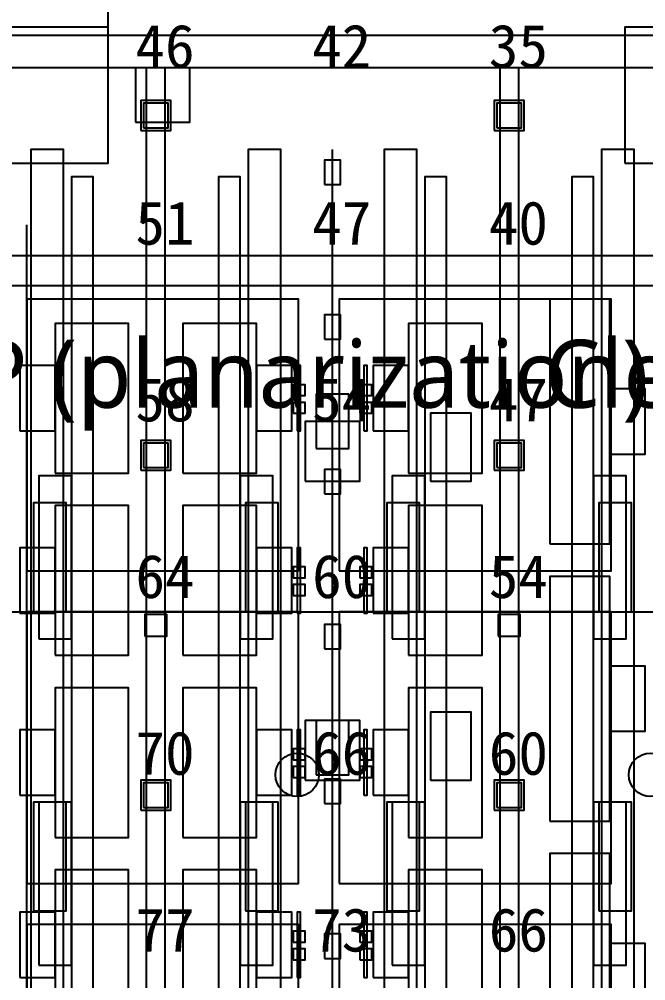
# Model space of a CAD drawing. Header units: metres. Extents: x -1640 to 1560, y -268 to 2338.
# Drawn here: x 205.72 to 228.78, y 1430.42 to 1465.79 of the extents above; entities that cross this region are included whole.
import ezdxf

# ---------------------------------------------------------------- set-up
doc = ezdxf.new("R2010")
doc.units = ezdxf.units.M
for name, color, linetype in [('1F_CHL', 4, 'Continuous'), ('1F_PUMP', 2, 'Continuous'), ('1F_SCR', 3, 'Continuous'), ('1F_STRUCT_COLUMN', 8, 'Continuous'), ('1F_ZONE', 3, 'Continuous'), ('2F_CSF_LATERAL_RACK_CONCEPT', 9, 'Continuous'), ('2F_RFG', 5, 'Continuous'), ('2F_STRUCT_COLUMN', 8, 'Continuous'), ('2F_VMB', 6, 'Continuous'), ('2F_ZONE', 3, 'Continuous'), ('3F_CLEANROOM_OVERHEAD_PIPE_DUCT_CONCEPT', 9, 'Continuous'), ('3F_CMP', 5, 'Continuous'), ('3F_EHS_EGRESS_DIST_M', 2, 'Continuous'), ('3F_EHS_SAFETY_SHOWER_EYEWASH_CONCEPT', 3, 'Continuous'), ('3F_FOUP', 5, 'Continuous'), ('3F_OHT', 9, 'Continuous'), ('3F_OHTV', 1, 'Continuous'), ('3F_STRUCT_COLUMN', 8, 'Continuous'), ('3F_TBAR', 6, 'Continuous'), ('3F_TEXT', 7, 'Continuous'), ('3F_WET', 6, 'Continuous'), ('3F_ZONE', 3, 'Continuous'), ('4F_FFU', 1, 'Continuous'), ('4F_STRUCT_PLENUM_TRUSS_CONCEPT', 9, 'Continuous'), ('4F_ZONE', 3, 'Continuous'), ('5F_CHL', 4, 'Continuous'), ('5F_PUMP', 2, 'Continuous'), ('5F_SCR', 3, 'Continuous'), ('5F_STRUCT_COLUMN', 8, 'Continuous'), ('5F_ZONE', 3, 'Continuous'), ('6F_CSF_LATERAL_RACK_CONCEPT', 9, 'Continuous'), ('6F_RFG', 5, 'Continuous'), ('6F_STRUCT_COLUMN', 8, 'Continuous'), ('6F_VMB', 6, 'Continuous'), ('6F_ZONE', 3, 'Continuous'), ('7F_CLEANROOM_OVERHEAD_PIPE_DUCT_CONCEPT', 9, 'Continuous'), ('7F_CMP', 5, 'Continuous'), ('7F_EHS_EGRESS_DIST_M', 2, 'Continuous'), ('7F_EHS_SAFETY_SHOWER_EYEWASH_CONCEPT', 3, 'Continuous'), ('7F_FOUP', 5, 'Continuous'), ('7F_OHT', 9, 'Continuous'), ('7F_OHTV', 1, 'Continuous'), ('7F_STRUCT_COLUMN', 8, 'Continuous'), ('7F_TBAR', 6, 'Continuous'), ('7F_TEXT', 7, 'Continuous'), ('7F_WET', 6, 'Continuous'), ('7F_ZONE', 3, 'Continuous'), ('8F_FFU', 1, 'Continuous'), ('8F_STRUCT_PLENUM_TRUSS_CONCEPT', 9, 'Continuous'), ('8F_ZONE', 3, 'Continuous'), ('RF_RSC', 4, 'Continuous'), ('RF_STACK', 2, 'Continuous'), ('UTIL_EXH.VOC_CONCEPT', 6, 'Continuous'), ('UTIL_GAS.SPEC_CONCEPT', 3, 'Continuous'), ('UTIL_PCW.R_CONCEPT', 1, 'Continuous'), ('UTIL_UPW.R_CONCEPT', 2, 'Continuous'), ('UTIL_UPW.S_CONCEPT', 1, 'Continuous')]:
    doc.layers.add(name, color=color, linetype=linetype)
doc.styles.add('KO', font='malgun.ttf')

msp = doc.modelspace()

# ---------------------------------------------------------------- linework, layer by layer
at = {"layer": '1F_CHL'}
for points in [[(220.85, 1448.8), (222.35, 1448.8), (222.35, 1451.3), (220.85, 1451.3)], [(220.85, 1437.8), (222.35, 1437.8), (222.35, 1440.3), (220.85, 1440.3)]]:
    msp.add_lwpolyline(points, close=True, dxfattribs=at)
at = {"layer": '1F_PUMP'}
for points in [[(206.25, 1444), (207.45, 1444), (207.45, 1448), (206.25, 1448)], [(214.05, 1444), (215.25, 1444), (215.25, 1448), (214.05, 1448)], [(219.25, 1444), (220.45, 1444), (220.45, 1448), (219.25, 1448)], [(227.05, 1444), (228.25, 1444), (228.25, 1448), (227.05, 1448)], [(206.25, 1433), (207.45, 1433), (207.45, 1437), (206.25, 1437)], [(214.05, 1433), (215.25, 1433), (215.25, 1437), (214.05, 1437)], [(219.25, 1433), (220.45, 1433), (220.45, 1437), (219.25, 1437)], [(227.05, 1433), (228.25, 1433), (228.25, 1437), (227.05, 1437)]]:
    msp.add_lwpolyline(points, close=True, dxfattribs=at)
at = {"layer": '1F_SCR'}
for points in [[(216.25, 1448.8), (218.25, 1448.8), (218.25, 1451), (216.25, 1451)], [(216.25, 1437.8), (218.25, 1437.8), (218.25, 1440), (216.25, 1440)]]:
    msp.add_lwpolyline(points, close=True, dxfattribs=at)
at = {"layer": '1F_STRUCT_COLUMN'}
for points in [[(210.2, 1461.7), (211.3, 1461.7), (211.3, 1462.8), (210.2, 1462.8)], [(223.2, 1461.7), (224.3, 1461.7), (224.3, 1462.8), (223.2, 1462.8)], [(210.2, 1449.2), (211.3, 1449.2), (211.3, 1450.3), (210.2, 1450.3)], [(223.2, 1449.2), (224.3, 1449.2), (224.3, 1450.3), (223.2, 1450.3)], [(210.2, 1436.7), (211.3, 1436.7), (211.3, 1437.8), (210.2, 1437.8)], [(223.2, 1436.7), (224.3, 1436.7), (224.3, 1437.8), (223.2, 1437.8)]]:
    msp.add_lwpolyline(points, close=True, dxfattribs=at)
at = {"layer": '1F_ZONE'}
msp.add_lwpolyline([(20.5, 1306), (297, 1306), (297, 1464), (20.5, 1464)], close=True, dxfattribs=at)
at = {"layer": '2F_CSF_LATERAL_RACK_CONCEPT'}
for points in [[(207.65, 1310), (208.45, 1310), (208.45, 1460), (207.65, 1460)], [(213.05, 1310), (213.85, 1310), (213.85, 1460), (213.05, 1460)], [(220.65, 1310), (221.45, 1310), (221.45, 1460), (220.65, 1460)], [(226.05, 1310), (226.85, 1310), (226.85, 1460), (226.05, 1460)]]:
    msp.add_lwpolyline(points, close=True, dxfattribs=at)
at = {"layer": '2F_RFG'}
for points in [[(206.45, 1443), (207.65, 1443), (207.65, 1449), (206.45, 1449)], [(213.85, 1443), (215.05, 1443), (215.05, 1449), (213.85, 1449)], [(219.45, 1443), (220.65, 1443), (220.65, 1449), (219.45, 1449)], [(226.85, 1443), (228.05, 1443), (228.05, 1449), (226.85, 1449)], [(206.45, 1431), (207.65, 1431), (207.65, 1437), (206.45, 1437)], [(213.85, 1431), (215.05, 1431), (215.05, 1437), (213.85, 1437)], [(219.45, 1431), (220.65, 1431), (220.65, 1437), (219.45, 1437)], [(226.85, 1431), (228.05, 1431), (228.05, 1437), (226.85, 1437)]]:
    msp.add_lwpolyline(points, close=True, dxfattribs=at)
at = {"layer": '2F_STRUCT_COLUMN'}
for points in [[(210.3, 1461.8), (211.2, 1461.8), (211.2, 1462.7), (210.3, 1462.7)], [(223.3, 1461.8), (224.2, 1461.8), (224.2, 1462.7), (223.3, 1462.7)], [(210.3, 1449.3), (211.2, 1449.3), (211.2, 1450.2), (210.3, 1450.2)], [(223.3, 1449.3), (224.2, 1449.3), (224.2, 1450.2), (223.3, 1450.2)], [(210.3, 1436.8), (211.2, 1436.8), (211.2, 1437.7), (210.3, 1437.7)], [(223.3, 1436.8), (224.2, 1436.8), (224.2, 1437.7), (223.3, 1437.7)]]:
    msp.add_lwpolyline(points, close=True, dxfattribs=at)
at = {"layer": '2F_VMB'}
for points in [[(216.65, 1450), (217.85, 1450), (217.85, 1452), (216.65, 1452)], [(216.65, 1438), (217.85, 1438), (217.85, 1440), (216.65, 1440)]]:
    msp.add_lwpolyline(points, close=True, dxfattribs=at)
at = {"layer": '2F_ZONE'}
msp.add_lwpolyline([(20.5, 1306), (297, 1306), (297, 1464), (20.5, 1464)], close=True, dxfattribs=at)
at = {"layer": '3F_CLEANROOM_OVERHEAD_PIPE_DUCT_CONCEPT'}
for points in [[(206.15, 1309), (207.35, 1309), (207.35, 1461), (206.15, 1461)], [(214.15, 1309), (215.35, 1309), (215.35, 1461), (214.15, 1461)], [(219.15, 1309), (220.35, 1309), (220.35, 1461), (219.15, 1461)], [(227.15, 1309), (228.35, 1309), (228.35, 1461), (227.15, 1461)]]:
    msp.add_lwpolyline(points, close=True, dxfattribs=at)
at = {"layer": '3F_CMP'}
for points in [[(207.05, 1449.1), (209.75, 1449.1), (209.75, 1454.6), (207.05, 1454.6)], [(211.75, 1449.1), (214.45, 1449.1), (214.45, 1454.6), (211.75, 1454.6)], [(220.05, 1449.1), (222.75, 1449.1), (222.75, 1454.6), (220.05, 1454.6)], [(205.75, 1450.65), (207.05, 1450.65), (207.05, 1453.05), (205.75, 1453.05)], [(214.45, 1450.65), (215.75, 1450.65), (215.75, 1453.05), (214.45, 1453.05)], [(218.75, 1450.65), (220.05, 1450.65), (220.05, 1453.05), (218.75, 1453.05)], [(207.05, 1442.4), (209.75, 1442.4), (209.75, 1447.9), (207.05, 1447.9)], [(211.75, 1442.4), (214.45, 1442.4), (214.45, 1447.9), (211.75, 1447.9)], [(220.05, 1442.4), (222.75, 1442.4), (222.75, 1447.9), (220.05, 1447.9)], [(205.75, 1443.95), (207.05, 1443.95), (207.05, 1446.35), (205.75, 1446.35)], [(214.45, 1443.95), (215.75, 1443.95), (215.75, 1446.35), (214.45, 1446.35)], [(218.75, 1443.95), (220.05, 1443.95), (220.05, 1446.35), (218.75, 1446.35)], [(207.05, 1435.7), (209.75, 1435.7), (209.75, 1441.2), (207.05, 1441.2)], [(211.75, 1435.7), (214.45, 1435.7), (214.45, 1441.2), (211.75, 1441.2)], [(220.05, 1435.7), (222.75, 1435.7), (222.75, 1441.2), (220.05, 1441.2)], [(205.75, 1437.25), (207.05, 1437.25), (207.05, 1439.65), (205.75, 1439.65)], [(214.45, 1437.25), (215.75, 1437.25), (215.75, 1439.65), (214.45, 1439.65)], [(218.75, 1437.25), (220.05, 1437.25), (220.05, 1439.65), (218.75, 1439.65)], [(207.05, 1429), (209.75, 1429), (209.75, 1434.5), (207.05, 1434.5)], [(211.75, 1429), (214.45, 1429), (214.45, 1434.5), (211.75, 1434.5)], [(220.05, 1429), (222.75, 1429), (222.75, 1434.5), (220.05, 1434.5)], [(205.75, 1430.55), (207.05, 1430.55), (207.05, 1432.95), (205.75, 1432.95)], [(214.45, 1430.55), (215.75, 1430.55), (215.75, 1432.95), (214.45, 1432.95)], [(218.75, 1430.55), (220.05, 1430.55), (220.05, 1432.95), (218.75, 1432.95)]]:
    msp.add_lwpolyline(points, close=True, dxfattribs=at)
at = {"layer": '3F_EHS_SAFETY_SHOWER_EYEWASH_CONCEPT'}
for centre in [(215.95, 1438), (228.95, 1438)]:
    msp.add_circle(centre, 0.8, dxfattribs=at)
at = {"layer": '3F_FOUP'}
for points in [[(215.8, 1451.95), (216.25, 1451.95), (216.25, 1452.35), (215.8, 1452.35)], [(218.25, 1451.95), (218.7, 1451.95), (218.7, 1452.35), (218.25, 1452.35)], [(215.8, 1451.3), (216.25, 1451.3), (216.25, 1451.7), (215.8, 1451.7)], [(218.25, 1451.3), (218.7, 1451.3), (218.7, 1451.7), (218.25, 1451.7)], [(215.8, 1445.25), (216.25, 1445.25), (216.25, 1445.65), (215.8, 1445.65)], [(218.25, 1445.25), (218.7, 1445.25), (218.7, 1445.65), (218.25, 1445.65)], [(215.8, 1444.6), (216.25, 1444.6), (216.25, 1445), (215.8, 1445)], [(218.25, 1444.6), (218.7, 1444.6), (218.7, 1445), (218.25, 1445)], [(215.8, 1438.55), (216.25, 1438.55), (216.25, 1438.95), (215.8, 1438.95)], [(218.25, 1438.55), (218.7, 1438.55), (218.7, 1438.95), (218.25, 1438.95)], [(215.8, 1437.9), (216.25, 1437.9), (216.25, 1438.3), (215.8, 1438.3)], [(218.25, 1437.9), (218.7, 1437.9), (218.7, 1438.3), (218.25, 1438.3)], [(215.8, 1431.85), (216.25, 1431.85), (216.25, 1432.25), (215.8, 1432.25)], [(218.25, 1431.85), (218.7, 1431.85), (218.7, 1432.25), (218.25, 1432.25)], [(215.8, 1431.2), (216.25, 1431.2), (216.25, 1431.6), (215.8, 1431.6)], [(218.25, 1431.2), (218.7, 1431.2), (218.7, 1431.6), (218.25, 1431.6)]]:
    msp.add_lwpolyline(points, close=True, dxfattribs=at)
at = {"layer": '3F_OHT'}
msp.add_line((217.25, 1389), (217.25, 1461), dxfattribs=at)
at = {"layer": '3F_OHTV'}
for points in [[(216.95, 1459.71), (217.55, 1459.71), (217.55, 1460.61), (216.95, 1460.61)], [(216.95, 1454.02), (217.55, 1454.02), (217.55, 1454.92), (216.95, 1454.92)], [(216.95, 1448.33), (217.55, 1448.33), (217.55, 1449.23), (216.95, 1449.23)], [(216.95, 1442.63), (217.55, 1442.63), (217.55, 1443.53), (216.95, 1443.53)], [(216.95, 1436.94), (217.55, 1436.94), (217.55, 1437.84), (216.95, 1437.84)], [(216.95, 1431.25), (217.55, 1431.25), (217.55, 1432.15), (216.95, 1432.15)]]:
    msp.add_lwpolyline(points, close=True, dxfattribs=at)
at = {"layer": '3F_STRUCT_COLUMN'}
for points in [[(210.35, 1443.1), (211.15, 1443.1), (211.15, 1443.9), (210.35, 1443.9)], [(223.35, 1443.1), (224.15, 1443.1), (224.15, 1443.9), (223.35, 1443.9)]]:
    msp.add_lwpolyline(points, close=True, dxfattribs=at)
at = {"layer": '3F_TBAR'}
for points in [[(215.95, 1450.65), (216.07, 1450.65), (216.07, 1453.05), (215.95, 1453.05)], [(218.4, 1450.65), (218.52, 1450.65), (218.52, 1453.05), (218.4, 1453.05)], [(215.95, 1443.95), (216.07, 1443.95), (216.07, 1446.35), (215.95, 1446.35)], [(218.4, 1443.95), (218.52, 1443.95), (218.52, 1446.35), (218.4, 1446.35)], [(215.95, 1437.25), (216.07, 1437.25), (216.07, 1439.65), (215.95, 1439.65)], [(218.4, 1437.25), (218.52, 1437.25), (218.52, 1439.65), (218.4, 1439.65)], [(215.95, 1430.55), (216.07, 1430.55), (216.07, 1432.95), (215.95, 1432.95)], [(218.4, 1430.55), (218.52, 1430.55), (218.52, 1432.95), (218.4, 1432.95)]]:
    msp.add_lwpolyline(points, close=True, dxfattribs=at)
at = {"layer": '3F_WET'}
for points in [[(225.25, 1446.5), (227.45, 1446.5), (227.45, 1455.5), (225.25, 1455.5)], [(227.45, 1449.8), (228.75, 1449.8), (228.75, 1452.2), (227.45, 1452.2)], [(225.25, 1436.3), (227.45, 1436.3), (227.45, 1445.3), (225.25, 1445.3)], [(227.45, 1439.6), (228.75, 1439.6), (228.75, 1442), (227.45, 1442)], [(225.25, 1426.1), (227.45, 1426.1), (227.45, 1435.1), (225.25, 1435.1)], [(227.45, 1429.4), (228.75, 1429.4), (228.75, 1431.8), (227.45, 1431.8)]]:
    msp.add_lwpolyline(points, close=True, dxfattribs=at)
at = {"layer": '3F_ZONE'}
msp.add_lwpolyline([(20.5, 1306), (297, 1306), (297, 1464), (20.5, 1464)], close=True, dxfattribs=at)
at = {"layer": '4F_FFU'}
for points in [[(206, 1445.5), (216, 1445.5), (216, 1455.5), (206, 1455.5)], [(217.5, 1445.5), (227.5, 1445.5), (227.5, 1455.5), (217.5, 1455.5)], [(206, 1434), (216, 1434), (216, 1444), (206, 1444)], [(217.5, 1434), (227.5, 1434), (227.5, 1444), (217.5, 1444)], [(206, 1422.5), (216, 1422.5), (216, 1432.5), (206, 1432.5)], [(217.5, 1422.5), (227.5, 1422.5), (227.5, 1432.5), (217.5, 1432.5)]]:
    msp.add_lwpolyline(points, close=True, dxfattribs=at)
at = {"layer": '4F_STRUCT_PLENUM_TRUSS_CONCEPT'}
for points in [[(210.4, 1306), (211.1, 1306), (211.1, 1464), (210.4, 1464)], [(223.4, 1306), (224.1, 1306), (224.1, 1464), (223.4, 1464)]]:
    msp.add_lwpolyline(points, close=True, dxfattribs=at)
at = {"layer": '4F_ZONE'}
msp.add_lwpolyline([(20.5, 1306), (297, 1306), (297, 1464), (20.5, 1464)], close=True, dxfattribs=at)
at = {"layer": '5F_CHL'}
for points in [[(220.85, 1448.8), (222.35, 1448.8), (222.35, 1451.3), (220.85, 1451.3)], [(220.85, 1437.8), (222.35, 1437.8), (222.35, 1440.3), (220.85, 1440.3)]]:
    msp.add_lwpolyline(points, close=True, dxfattribs=at)
at = {"layer": '5F_PUMP'}
for points in [[(206.25, 1444), (207.45, 1444), (207.45, 1448), (206.25, 1448)], [(214.05, 1444), (215.25, 1444), (215.25, 1448), (214.05, 1448)], [(219.25, 1444), (220.45, 1444), (220.45, 1448), (219.25, 1448)], [(227.05, 1444), (228.25, 1444), (228.25, 1448), (227.05, 1448)], [(206.25, 1433), (207.45, 1433), (207.45, 1437), (206.25, 1437)], [(214.05, 1433), (215.25, 1433), (215.25, 1437), (214.05, 1437)], [(219.25, 1433), (220.45, 1433), (220.45, 1437), (219.25, 1437)], [(227.05, 1433), (228.25, 1433), (228.25, 1437), (227.05, 1437)]]:
    msp.add_lwpolyline(points, close=True, dxfattribs=at)
at = {"layer": '5F_SCR'}
for points in [[(216.25, 1448.8), (218.25, 1448.8), (218.25, 1451), (216.25, 1451)], [(216.25, 1437.8), (218.25, 1437.8), (218.25, 1440), (216.25, 1440)]]:
    msp.add_lwpolyline(points, close=True, dxfattribs=at)
at = {"layer": '5F_STRUCT_COLUMN'}
for points in [[(210.2, 1461.7), (211.3, 1461.7), (211.3, 1462.8), (210.2, 1462.8)], [(223.2, 1461.7), (224.3, 1461.7), (224.3, 1462.8), (223.2, 1462.8)], [(210.2, 1449.2), (211.3, 1449.2), (211.3, 1450.3), (210.2, 1450.3)], [(223.2, 1449.2), (224.3, 1449.2), (224.3, 1450.3), (223.2, 1450.3)], [(210.2, 1436.7), (211.3, 1436.7), (211.3, 1437.8), (210.2, 1437.8)], [(223.2, 1436.7), (224.3, 1436.7), (224.3, 1437.8), (223.2, 1437.8)]]:
    msp.add_lwpolyline(points, close=True, dxfattribs=at)
at = {"layer": '5F_ZONE'}
msp.add_lwpolyline([(20.5, 1306), (297, 1306), (297, 1464), (20.5, 1464)], close=True, dxfattribs=at)
at = {"layer": '6F_CSF_LATERAL_RACK_CONCEPT'}
for points in [[(207.65, 1310), (208.45, 1310), (208.45, 1460), (207.65, 1460)], [(213.05, 1310), (213.85, 1310), (213.85, 1460), (213.05, 1460)], [(220.65, 1310), (221.45, 1310), (221.45, 1460), (220.65, 1460)], [(226.05, 1310), (226.85, 1310), (226.85, 1460), (226.05, 1460)]]:
    msp.add_lwpolyline(points, close=True, dxfattribs=at)
at = {"layer": '6F_RFG'}
for points in [[(206.45, 1443), (207.65, 1443), (207.65, 1449), (206.45, 1449)], [(213.85, 1443), (215.05, 1443), (215.05, 1449), (213.85, 1449)], [(219.45, 1443), (220.65, 1443), (220.65, 1449), (219.45, 1449)], [(226.85, 1443), (228.05, 1443), (228.05, 1449), (226.85, 1449)], [(206.45, 1431), (207.65, 1431), (207.65, 1437), (206.45, 1437)], [(213.85, 1431), (215.05, 1431), (215.05, 1437), (213.85, 1437)], [(219.45, 1431), (220.65, 1431), (220.65, 1437), (219.45, 1437)], [(226.85, 1431), (228.05, 1431), (228.05, 1437), (226.85, 1437)]]:
    msp.add_lwpolyline(points, close=True, dxfattribs=at)
at = {"layer": '6F_STRUCT_COLUMN'}
for points in [[(210.3, 1461.8), (211.2, 1461.8), (211.2, 1462.7), (210.3, 1462.7)], [(223.3, 1461.8), (224.2, 1461.8), (224.2, 1462.7), (223.3, 1462.7)], [(210.3, 1449.3), (211.2, 1449.3), (211.2, 1450.2), (210.3, 1450.2)], [(223.3, 1449.3), (224.2, 1449.3), (224.2, 1450.2), (223.3, 1450.2)], [(210.3, 1436.8), (211.2, 1436.8), (211.2, 1437.7), (210.3, 1437.7)], [(223.3, 1436.8), (224.2, 1436.8), (224.2, 1437.7), (223.3, 1437.7)]]:
    msp.add_lwpolyline(points, close=True, dxfattribs=at)
at = {"layer": '6F_VMB'}
for points in [[(216.65, 1450), (217.85, 1450), (217.85, 1452), (216.65, 1452)], [(216.65, 1438), (217.85, 1438), (217.85, 1440), (216.65, 1440)]]:
    msp.add_lwpolyline(points, close=True, dxfattribs=at)
at = {"layer": '6F_ZONE'}
msp.add_lwpolyline([(20.5, 1306), (297, 1306), (297, 1464), (20.5, 1464)], close=True, dxfattribs=at)
at = {"layer": '7F_CLEANROOM_OVERHEAD_PIPE_DUCT_CONCEPT'}
for points in [[(206.15, 1309), (207.35, 1309), (207.35, 1461), (206.15, 1461)], [(214.15, 1309), (215.35, 1309), (215.35, 1461), (214.15, 1461)], [(219.15, 1309), (220.35, 1309), (220.35, 1461), (219.15, 1461)], [(227.15, 1309), (228.35, 1309), (228.35, 1461), (227.15, 1461)]]:
    msp.add_lwpolyline(points, close=True, dxfattribs=at)
at = {"layer": '7F_CMP'}
for points in [[(207.05, 1449.1), (209.75, 1449.1), (209.75, 1454.6), (207.05, 1454.6)], [(211.75, 1449.1), (214.45, 1449.1), (214.45, 1454.6), (211.75, 1454.6)], [(220.05, 1449.1), (222.75, 1449.1), (222.75, 1454.6), (220.05, 1454.6)], [(205.75, 1450.65), (207.05, 1450.65), (207.05, 1453.05), (205.75, 1453.05)], [(214.45, 1450.65), (215.75, 1450.65), (215.75, 1453.05), (214.45, 1453.05)], [(218.75, 1450.65), (220.05, 1450.65), (220.05, 1453.05), (218.75, 1453.05)], [(207.05, 1442.4), (209.75, 1442.4), (209.75, 1447.9), (207.05, 1447.9)], [(211.75, 1442.4), (214.45, 1442.4), (214.45, 1447.9), (211.75, 1447.9)], [(220.05, 1442.4), (222.75, 1442.4), (222.75, 1447.9), (220.05, 1447.9)], [(205.75, 1443.95), (207.05, 1443.95), (207.05, 1446.35), (205.75, 1446.35)], [(214.45, 1443.95), (215.75, 1443.95), (215.75, 1446.35), (214.45, 1446.35)], [(218.75, 1443.95), (220.05, 1443.95), (220.05, 1446.35), (218.75, 1446.35)], [(207.05, 1435.7), (209.75, 1435.7), (209.75, 1441.2), (207.05, 1441.2)], [(211.75, 1435.7), (214.45, 1435.7), (214.45, 1441.2), (211.75, 1441.2)], [(220.05, 1435.7), (222.75, 1435.7), (222.75, 1441.2), (220.05, 1441.2)], [(205.75, 1437.25), (207.05, 1437.25), (207.05, 1439.65), (205.75, 1439.65)], [(214.45, 1437.25), (215.75, 1437.25), (215.75, 1439.65), (214.45, 1439.65)], [(218.75, 1437.25), (220.05, 1437.25), (220.05, 1439.65), (218.75, 1439.65)], [(207.05, 1429), (209.75, 1429), (209.75, 1434.5), (207.05, 1434.5)], [(211.75, 1429), (214.45, 1429), (214.45, 1434.5), (211.75, 1434.5)], [(220.05, 1429), (222.75, 1429), (222.75, 1434.5), (220.05, 1434.5)], [(205.75, 1430.55), (207.05, 1430.55), (207.05, 1432.95), (205.75, 1432.95)], [(214.45, 1430.55), (215.75, 1430.55), (215.75, 1432.95), (214.45, 1432.95)], [(218.75, 1430.55), (220.05, 1430.55), (220.05, 1432.95), (218.75, 1432.95)]]:
    msp.add_lwpolyline(points, close=True, dxfattribs=at)
at = {"layer": '7F_EHS_SAFETY_SHOWER_EYEWASH_CONCEPT'}
for centre in [(215.95, 1438), (228.95, 1438)]:
    msp.add_circle(centre, 0.8, dxfattribs=at)
at = {"layer": '7F_FOUP'}
for points in [[(215.8, 1451.95), (216.25, 1451.95), (216.25, 1452.35), (215.8, 1452.35)], [(218.25, 1451.95), (218.7, 1451.95), (218.7, 1452.35), (218.25, 1452.35)], [(215.8, 1451.3), (216.25, 1451.3), (216.25, 1451.7), (215.8, 1451.7)], [(218.25, 1451.3), (218.7, 1451.3), (218.7, 1451.7), (218.25, 1451.7)], [(215.8, 1445.25), (216.25, 1445.25), (216.25, 1445.65), (215.8, 1445.65)], [(218.25, 1445.25), (218.7, 1445.25), (218.7, 1445.65), (218.25, 1445.65)], [(215.8, 1444.6), (216.25, 1444.6), (216.25, 1445), (215.8, 1445)], [(218.25, 1444.6), (218.7, 1444.6), (218.7, 1445), (218.25, 1445)], [(215.8, 1438.55), (216.25, 1438.55), (216.25, 1438.95), (215.8, 1438.95)], [(218.25, 1438.55), (218.7, 1438.55), (218.7, 1438.95), (218.25, 1438.95)], [(215.8, 1437.9), (216.25, 1437.9), (216.25, 1438.3), (215.8, 1438.3)], [(218.25, 1437.9), (218.7, 1437.9), (218.7, 1438.3), (218.25, 1438.3)], [(215.8, 1431.85), (216.25, 1431.85), (216.25, 1432.25), (215.8, 1432.25)], [(218.25, 1431.85), (218.7, 1431.85), (218.7, 1432.25), (218.25, 1432.25)], [(215.8, 1431.2), (216.25, 1431.2), (216.25, 1431.6), (215.8, 1431.6)], [(218.25, 1431.2), (218.7, 1431.2), (218.7, 1431.6), (218.25, 1431.6)]]:
    msp.add_lwpolyline(points, close=True, dxfattribs=at)
at = {"layer": '7F_OHT'}
msp.add_line((217.25, 1389), (217.25, 1461), dxfattribs=at)
at = {"layer": '7F_OHTV'}
for points in [[(216.95, 1459.71), (217.55, 1459.71), (217.55, 1460.61), (216.95, 1460.61)], [(216.95, 1454.02), (217.55, 1454.02), (217.55, 1454.92), (216.95, 1454.92)], [(216.95, 1448.33), (217.55, 1448.33), (217.55, 1449.23), (216.95, 1449.23)], [(216.95, 1442.63), (217.55, 1442.63), (217.55, 1443.53), (216.95, 1443.53)], [(216.95, 1436.94), (217.55, 1436.94), (217.55, 1437.84), (216.95, 1437.84)], [(216.95, 1431.25), (217.55, 1431.25), (217.55, 1432.15), (216.95, 1432.15)]]:
    msp.add_lwpolyline(points, close=True, dxfattribs=at)
at = {"layer": '7F_STRUCT_COLUMN'}
for points in [[(210.35, 1443.1), (211.15, 1443.1), (211.15, 1443.9), (210.35, 1443.9)], [(223.35, 1443.1), (224.15, 1443.1), (224.15, 1443.9), (223.35, 1443.9)]]:
    msp.add_lwpolyline(points, close=True, dxfattribs=at)
at = {"layer": '7F_TBAR'}
for points in [[(215.95, 1450.65), (216.07, 1450.65), (216.07, 1453.05), (215.95, 1453.05)], [(218.4, 1450.65), (218.52, 1450.65), (218.52, 1453.05), (218.4, 1453.05)], [(215.95, 1443.95), (216.07, 1443.95), (216.07, 1446.35), (215.95, 1446.35)], [(218.4, 1443.95), (218.52, 1443.95), (218.52, 1446.35), (218.4, 1446.35)], [(215.95, 1437.25), (216.07, 1437.25), (216.07, 1439.65), (215.95, 1439.65)], [(218.4, 1437.25), (218.52, 1437.25), (218.52, 1439.65), (218.4, 1439.65)], [(215.95, 1430.55), (216.07, 1430.55), (216.07, 1432.95), (215.95, 1432.95)], [(218.4, 1430.55), (218.52, 1430.55), (218.52, 1432.95), (218.4, 1432.95)]]:
    msp.add_lwpolyline(points, close=True, dxfattribs=at)
at = {"layer": '7F_WET'}
for points in [[(225.25, 1446.5), (227.45, 1446.5), (227.45, 1455.5), (225.25, 1455.5)], [(227.45, 1449.8), (228.75, 1449.8), (228.75, 1452.2), (227.45, 1452.2)], [(225.25, 1436.3), (227.45, 1436.3), (227.45, 1445.3), (225.25, 1445.3)], [(227.45, 1439.6), (228.75, 1439.6), (228.75, 1442), (227.45, 1442)], [(225.25, 1426.1), (227.45, 1426.1), (227.45, 1435.1), (225.25, 1435.1)], [(227.45, 1429.4), (228.75, 1429.4), (228.75, 1431.8), (227.45, 1431.8)]]:
    msp.add_lwpolyline(points, close=True, dxfattribs=at)
at = {"layer": '7F_ZONE'}
msp.add_lwpolyline([(20.5, 1306), (297, 1306), (297, 1464), (20.5, 1464)], close=True, dxfattribs=at)
at = {"layer": '8F_FFU'}
for points in [[(206, 1445.5), (216, 1445.5), (216, 1455.5), (206, 1455.5)], [(217.5, 1445.5), (227.5, 1445.5), (227.5, 1455.5), (217.5, 1455.5)], [(206, 1434), (216, 1434), (216, 1444), (206, 1444)], [(217.5, 1434), (227.5, 1434), (227.5, 1444), (217.5, 1444)], [(206, 1422.5), (216, 1422.5), (216, 1432.5), (206, 1432.5)], [(217.5, 1422.5), (227.5, 1422.5), (227.5, 1432.5), (217.5, 1432.5)]]:
    msp.add_lwpolyline(points, close=True, dxfattribs=at)
at = {"layer": '8F_STRUCT_PLENUM_TRUSS_CONCEPT'}
for points in [[(210.4, 1306), (211.1, 1306), (211.1, 1464), (210.4, 1464)], [(223.4, 1306), (224.1, 1306), (224.1, 1464), (223.4, 1464)]]:
    msp.add_lwpolyline(points, close=True, dxfattribs=at)
at = {"layer": '8F_ZONE'}
msp.add_lwpolyline([(20.5, 1306), (297, 1306), (297, 1464), (20.5, 1464)], close=True, dxfattribs=at)
at = {"layer": 'RF_RSC'}
for points in [[(202, 1460.5), (209, 1460.5), (209, 1465.5), (202, 1465.5)], [(228, 1460.5), (235, 1460.5), (235, 1465.5), (228, 1465.5)]]:
    msp.add_lwpolyline(points, close=True, dxfattribs=at)
at = {"layer": 'RF_STACK'}
msp.add_lwpolyline([(210, 1462), (212, 1462), (212, 1464), (210, 1464)], close=True, dxfattribs=at)
at = {"layer": 'UTIL_EXH.VOC_CONCEPT'}
for p, q in [((209, 1464.8), (209, 1481.4)), ((209, 1464.8), (209, 1481.4)), ((-278.4, 1465.2), (295.4, 1465.2)), ((-278.4, 1465.2), (295.4, 1465.2))]:
    msp.add_line(p, q, dxfattribs=at)
at = {"layer": 'UTIL_GAS.SPEC_CONCEPT'}
msp.add_line((-274.3, 1444), (293.3, 1444), dxfattribs=at)
msp.add_line((-274.3, 1444), (293.3, 1444), dxfattribs=at)
at = {"layer": 'UTIL_PCW.R_CONCEPT'}
msp.add_line((206.005, 1311.78), (206.005, 1458.23), dxfattribs=at)
msp.add_line((206.005, 1311.78), (206.005, 1458.23), dxfattribs=at)
at = {"layer": 'UTIL_UPW.R_CONCEPT'}
msp.add_line((-276.3, 1457.1), (293.3, 1457.1), dxfattribs=at)
msp.add_line((-276.3, 1457.1), (293.3, 1457.1), dxfattribs=at)
at = {"layer": 'UTIL_UPW.S_CONCEPT'}
msp.add_line((-276.3, 1456), (293.3, 1456), dxfattribs=at)
msp.add_line((-276.3, 1456), (293.3, 1456), dxfattribs=at)

# ---------------------------------------------------------------- texts
at = {"layer": '3F_EHS_EGRESS_DIST_M'}
for s, p in [('46', (210, 1464)), ('42', (216.5, 1464)), ('35', (223, 1464)), ('51', (210, 1457.5)), ('47', (216.5, 1457.5)), ('40', (223, 1457.5)), ('58', (210, 1451)), ('54', (216.5, 1451)), ('47', (223, 1451)), ('64', (210, 1444.5)), ('60', (216.5, 1444.5)), ('54', (223, 1444.5)), ('70', (210, 1438)), ('66', (216.5, 1438)), ('60', (223, 1438)), ('77', (210, 1431.5)), ('73', (216.5, 1431.5)), ('66', (223, 1431.5))]:
    msp.add_text(s, height=1.6, dxfattribs=at).set_placement(p)
at = {"layer": '3F_TEXT', "style": 'KO'}
for s, p in [('CMP (planarization) zone (concept)', (199.05, 1451.5)), ('Clean/wet zone (concept)', (225.05, 1451.5))]:
    msp.add_text(s, height=2.5, dxfattribs=at).set_placement(p)
at = {"layer": '7F_EHS_EGRESS_DIST_M'}
for s, p in [('46', (210, 1464)), ('42', (216.5, 1464)), ('35', (223, 1464)), ('51', (210, 1457.5)), ('47', (216.5, 1457.5)), ('40', (223, 1457.5)), ('58', (210, 1451)), ('54', (216.5, 1451)), ('47', (223, 1451)), ('64', (210, 1444.5)), ('60', (216.5, 1444.5)), ('54', (223, 1444.5)), ('70', (210, 1438)), ('66', (216.5, 1438)), ('60', (223, 1438)), ('77', (210, 1431.5)), ('73', (216.5, 1431.5)), ('66', (223, 1431.5))]:
    msp.add_text(s, height=1.6, dxfattribs=at).set_placement(p)
at = {"layer": '7F_TEXT', "style": 'KO'}
for s, p in [('CMP (planarization) zone (concept)', (199.05, 1451.5)), ('Clean/wet zone (concept)', (225.05, 1451.5))]:
    msp.add_text(s, height=2.5, dxfattribs=at).set_placement(p)

doc.saveas('drawing.dxf')
